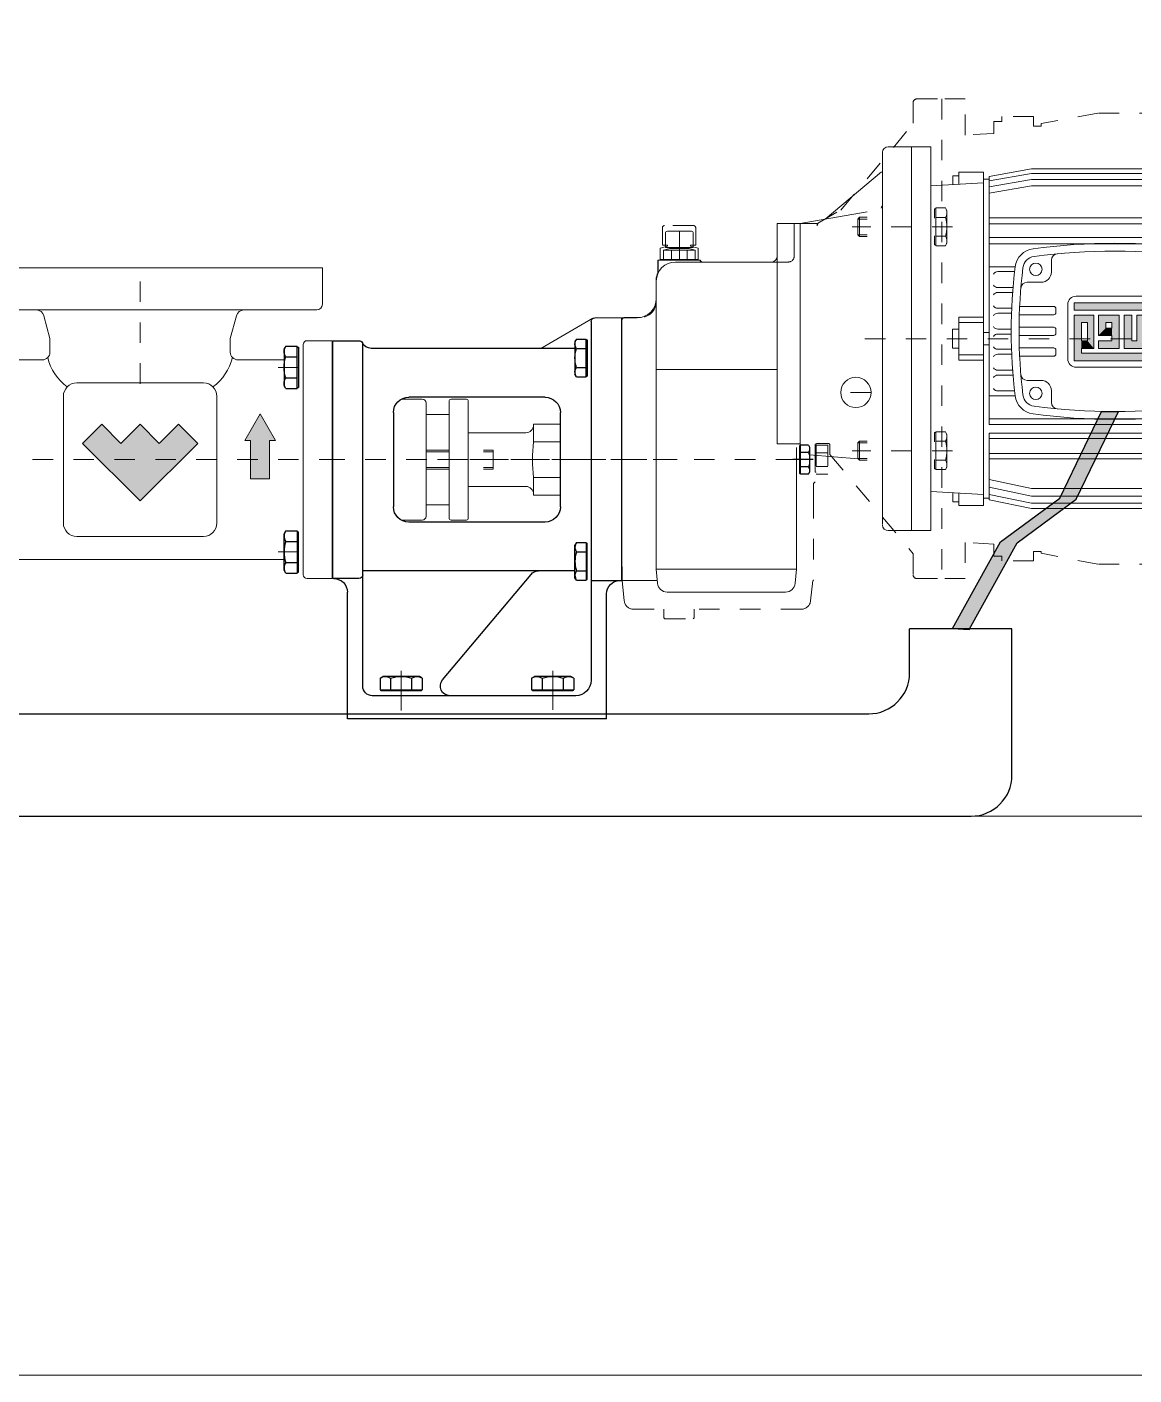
# Model space of a CAD drawing. Header units: millimetres. Extents: x 100 to 940, y 100 to 694.
# Drawn here: x 526.78 to 532.19, y 600.85 to 607.44 of the extents above; entities that cross this region are included whole.
import ezdxf

# ---------------------------------------------------------------- set-up
doc = ezdxf.new("R2010")
doc.units = ezdxf.units.MM
for name, pattern in [('AM_DIN_G_W050', [13.75, 9.75, -1.5, 1, -1.5]), ('AM_DIN_G_W050x2', [6.875, 4.75, -0.875, 0.375, -0.875]), ('CENTER', [2, 1.25, -0.25, 0.25, -0.25]), ('CENTER2', [1.125, 0.75, -0.125, 0.125, -0.125]), ('HIDDEN2', [4.7625, 3.175, -1.5875])]:
    doc.linetypes.add(name, pattern=pattern)
for name, color, linetype, lineweight in [('AM_0N', 7, 'Continuous', 30), ('AM_7N', 4, 'AM_DIN_G_W050', 25), ('AM_9', 253, 'Continuous', 13), ('Centro', 1, 'CENTER', 5), ('CONTORN 1', 7, 'Continuous', 25), ('contorno', 1, 'Continuous', 9), ('HACHURA', 1, 'Continuous', 18), ('PAREDE', 7, 'Continuous', 9)]:
    doc.layers.add(name, color=color, linetype=linetype, lineweight=lineweight)

# ---------------------------------------------------------------- blocks, each defined once
blk = doc.blocks.new('eixo motriz 01')
at = {"layer": 'Centro', "linetype": 'CENTER2', "lineweight": 20}
blk.add_line((-3342.43, 3343.85), (-3284.67, 3343.85), dxfattribs=at)
at = {"layer": 'contorno'}
for p, q in [((-3336.2, 3362.35), (-3322.2, 3362.35)), ((-3322.2, 3353.13), (-3322.2, 3362.35)), ((-3322.2, 3353.13), (-3336.2, 3353.13)), ((-3318.2, 3357.85), (-3288.2, 3357.85)), ((-3322.2, 3334.56), (-3336.2, 3334.56)), ((-3322.2, 3334.56), (-3322.2, 3325.35)), ((-3336.2, 3325.35), (-3322.2, 3325.35)), ((-3318.2, 3329.85), (-3288.2, 3329.85))]:
    blk.add_line(p, q, dxfattribs=at)
for centre, radius, start, end in [((-3318.2, 3361.85), 4, 180, 270), ((-3402.4, 3343.85), 80.74, 353.39498, 6.60502), ((-3318.2, 3325.85), 4, 90, 180)]:
    blk.add_arc(centre, radius, start, end, dxfattribs=at)
blk = doc.blocks.new('Pino roscado')
at = {"layer": 'Centro'}
blk.add_line((-3504.2, 3377.85), (-3463.58, 3377.85), dxfattribs=at)
at = {"layer": 'contorno'}
for p, q in [((-3501.2, 3382.85), (-3496.2, 3382.85)), ((-3501.2, 3382.85), (-3501.2, 3372.85)), ((-3496.2, 3381.93), (-3501.2, 3381.93)), ((-3478.2, 3382.85), (-3466.2, 3382.85)), ((-3466.2, 3381.93), (-3478.2, 3381.93)), ((-3496.2, 3373.77), (-3501.2, 3373.77)), ((-3496.2, 3372.85), (-3501.2, 3372.85)), ((-3466.2, 3373.77), (-3478.2, 3373.77)), ((-3466.2, 3372.85), (-3478.2, 3372.85))]:
    blk.add_line(p, q, dxfattribs=at)
blk = doc.blocks.new('caixa de gaxeta 01')
at = {"layer": 'contorno'}
for p, q in [((-3217.7, 3397.85), (-3217.2, 3397.85)), ((-3266.2, 3373.35), (-3266.2, 3314.35)), ((-3264.2, 3375.35), (-3253.25, 3375.35)), ((-3264.2, 3312.35), (-3253.25, 3312.35)), ((-3217.7, 3289.85), (-3217.2, 3289.85))]:
    blk.add_line(p, q, dxfattribs=at)
for centre, start, end in [((-3264.2, 3373.35), 90, 180), ((-3264.2, 3314.35), 180, 270)]:
    blk.add_arc(centre, 2, start, end, dxfattribs=at)
blk = doc.blocks.new('preme gaxeta 01')
at = {"layer": 'contorno'}
for p, q in [((-3288.2, 3313.35), (-3288.2, 3374.35)), ((-3279.2, 3375.35), (-3287.2, 3375.35)), ((-3278.2, 3374.35), (-3278.2, 3313.35)), ((-3266.2, 3367.35), (-3278.2, 3367.35)), ((-3266.2, 3320.35), (-3266.2, 3367.35)), ((-3266.2, 3320.35), (-3278.2, 3320.35)), ((-3279.2, 3312.35), (-3287.2, 3312.35))]:
    blk.add_line(p, q, dxfattribs=at)
for centre, start, end in [((-3287.2, 3374.35), 90, 180), ((-3279.2, 3374.35), 0, 90), ((-3287.2, 3313.35), 180, 270), ((-3279.2, 3313.35), 270, 0)]:
    blk.add_arc(centre, 1, start, end, dxfattribs=at)
blk = doc.blocks.new('parafuso m8')
at = {"layer": 'AM_0N'}
for p, q in [((888.14, 1079.95), (887.56, 1078.94)), ((887.56, 1078.94), (887.56, 1065.94)), ((888.14, 1079.95), (892.26, 1079.95)), ((888.14, 1076.2), (892.26, 1076.2)), ((892.26, 1079.63), (892.26, 1079.95)), ((892.26, 1065.25), (892.26, 1079.63)), ((892.26, 1079.63), (892.86, 1079.63)), ((892.86, 1079.63), (892.86, 1076.1)), ((892.86, 1076.1), (892.86, 1068.78)), ((888.14, 1068.69), (892.26, 1068.69)), ((892.86, 1068.78), (892.86, 1065.25)), ((888.14, 1064.93), (887.56, 1065.94)), ((888.14, 1064.93), (892.26, 1064.93)), ((892.26, 1064.93), (892.26, 1065.25)), ((892.26, 1065.25), (892.86, 1065.25))]:
    blk.add_line(p, q, dxfattribs=at)
for centre, radius, start, end in [((890.88, 1078.07), 3.32, 154.44687, 214.44687), ((899.97, 1072.44), 12.41, 162.38753, 197.61247), ((890.88, 1066.81), 3.32, 145.55313, 205.55313)]:
    blk.add_arc(centre, radius, start, end, dxfattribs=at)
at = {"layer": 'AM_7N', "linetype": 'AM_DIN_G_W050x2'}
blk.add_line((885.7, 1072.44), (898.68, 1072.44), dxfattribs=at)
blk = doc.blocks.new('Caixa redotora (GEREMIA)')
at = {"layer": 'Centro'}
for p, q in [((-3498.1, 3378.85), (-3482.3, 3378.85)), ((-3459.2, 3343.85), (-3366.48, 3343.85))]:
    blk.add_line(p, q, dxfattribs=at)
at = {"layer": 'contorno'}
for p, q in [((-3519.2, 3306.85), (-3519.2, 3506.85)), ((-3507.04, 3506.85), (-3519.2, 3506.85)), ((-3504.05, 3504), (-3504.05, 3504.45)), ((-3504.05, 3504), (-3504.05, 3310)), ((-3503.52, 3493.85), (-3474.2, 3469.14)), ((-3461.2, 3466.85), (-3496.05, 3472.99)), ((-3461.2, 3351.04), (-3461.2, 3466.85)), ((-3461.2, 3466.85), (-3449.2, 3466.85)), ((-3449.2, 3460.22), (-3449.2, 3466.85)), ((-3449.2, 3453.47), (-3449.2, 3460.22)), ((-3405.45, 3461.85), (-3405.45, 3454.35)), ((-3404.45, 3462.85), (-3391.95, 3462.85)), ((-3398.2, 3447.85), (-3398.2, 3462.85)), ((-3390.95, 3454.35), (-3390.95, 3461.85)), ((-3449.2, 3352.14), (-3449.2, 3453.47)), ((-3403.2, 3453.85), (-3406.45, 3452.97)), ((-3406.45, 3452.97), (-3406.45, 3448.15)), ((-3389.95, 3452.97), (-3406.45, 3452.97)), ((-3405.45, 3454.35), (-3390.95, 3454.35)), ((-3403.2, 3454.35), (-3403.2, 3453.85)), ((-3393.2, 3453.85), (-3403.2, 3453.85)), ((-3402.32, 3452.97), (-3402.32, 3448.15)), ((-3394.07, 3448.15), (-3394.07, 3452.97)), ((-3393.2, 3453.85), (-3393.2, 3454.35)), ((-3389.95, 3452.97), (-3393.2, 3453.85)), ((-3389.95, 3448.15), (-3389.95, 3452.97)), ((-3446.2, 3446.85), (-3396.2, 3446.85)), ((-3409.2, 3447.85), (-3387.2, 3447.85)), ((-3389.95, 3448.15), (-3406.45, 3448.15)), ((-3405.2, 3448.15), (-3405.2, 3447.85)), ((-3391.2, 3447.85), (-3405.2, 3447.85)), ((-3391.2, 3447.85), (-3391.2, 3448.15)), ((-3387.2, 3447.85), (-3387.2, 3441.2)), ((-3386.2, 3286.85), (-3386.2, 3436.85)), ((-3376.2, 3417.78), (-3368.2, 3417.78)), ((-3368.2, 3280.85), (-3368.2, 3417.78)), ((-3449.2, 3390.85), (-3386.2, 3390.85)), ((-3461.2, 3352.14), (-3449.2, 3352.14)), ((-3466.1, 3346.42), (-3491.43, 3344.2)), ((-3459.2, 3350.14), (-3459.2, 3286.85)), ((-3519.2, 3306.85), (-3507.04, 3306.85)), ((-3459.2, 3286.85), (-3386.2, 3286.85)), ((-3459.2, 3286.85), (-3458.55, 3279.41)), ((-3386.2, 3286.85), (-3386.85, 3279.41)), ((-3453.57, 3274.85), (-3391.83, 3274.85)), ((-3368.2, 3280.85), (-3386.72, 3280.85))]:
    blk.add_line(p, q, dxfattribs=at)
blk.add_circle((-3490.2, 3378.85), 7.9, dxfattribs=at)
for centre, radius, start, end in [((-3507.04, 3503.85), 3, 3.00001, 90), ((-3501.05, 3476.92), 3, 180, 220.93977), ((-3404.45, 3461.85), 1, 90, 180), ((-3391.95, 3461.85), 1, 0, 90), ((-3446.2, 3449.85), 3, 180, 270), ((-3410.2, 3447.85), 1, 270, 0), ((-3396.2, 3436.85), 10, 0, 90), ((-3376.2, 3427.78), 10, 180, 270), ((-3461.2, 3350.14), 2, 58.5587, 90), ((-3507.04, 3309.85), 3, 270, 357.00003), ((-3453.57, 3279.85), 5, 185, 270), ((-3391.83, 3279.85), 5, 270, 355)]:
    blk.add_arc(centre, radius, start, end, dxfattribs=at)
blk = doc.blocks.new('Parafuso de cabeça sextavada M10 x 30')
at = {"layer": 'AM_0N'}
for p, q in [((-3350.2, 3056.3), (-3350.2, 3051.44)), ((-3349.6, 3056.3), (-3350.2, 3056.3)), ((-3349.6, 3056.3), (-3349.6, 3056.66)), ((-3344.56, 3056.66), (-3349.6, 3056.66)), ((-3349.6, 3037.4), (-3349.6, 3056.3)), ((-3344.56, 3056.66), (-3343.8, 3055.35)), ((-3350.2, 3051.44), (-3350.2, 3042.25)), ((-3344.56, 3051.76), (-3349.6, 3051.76)), ((-3343.8, 3055.35), (-3343.8, 3038.35)), ((-3350.2, 3042.25), (-3350.2, 3037.4)), ((-3349.6, 3037.4), (-3350.2, 3037.4)), ((-3344.56, 3041.94), (-3349.6, 3041.94)), ((-3349.6, 3037.03), (-3349.6, 3037.4)), ((-3344.56, 3037.03), (-3349.6, 3037.03)), ((-3344.56, 3037.03), (-3343.8, 3038.35))]:
    blk.add_line(p, q, dxfattribs=at)
for centre, radius, start, end in [((-3348.14, 3054.21), 4.34, 325.55313, 25.55313), ((-3360.02, 3046.85), 16.23, 342.38753, 17.61247), ((-3348.14, 3039.48), 4.34, 334.44687, 34.44687)]:
    blk.add_arc(centre, radius, start, end, dxfattribs=at)
blk = doc.blocks.new('CARCAÇA DO MANCAL REDUTOR')
at = {"layer": 'Centro', "lineweight": 20}
blk.add_line((-1097.11, 8565.11), (-936.61, 8565.11), dxfattribs=at)
at = {"layer": 'Centro', "linetype": 'AM_DIN_G_W050x2'}
for p, q in [((-1056.11, 8445.34), (-1056.11, 8427.34)), ((-977.11, 8445.11), (-977.11, 8427.11))]:
    blk.add_line(p, q, dxfattribs=at)
at = {"layer": 'CONTORN 1'}
for p, q in [((-1092.11, 8502.11), (-1092.11, 8639.05)), ((-1076.11, 8637.05), (-1076.11, 8450.11)), ((-1067.71, 8623.11), (-961.44, 8623.11)), ((-957.11, 8447.11), (-957.11, 8625.6)), ((-941.61, 8627.11), (-955.11, 8627.11)), ((-941.61, 8503.11), (-941.61, 8627.11)), ((-1052.11, 8597.65), (-981.11, 8597.65)), ((-1060.11, 8540.57), (-1060.11, 8589.65)), ((-973.11, 8589.65), (-973.11, 8540.57)), ((-957.11, 8540.57), (-957.11, 8589.65)), ((-1052.11, 8532.57), (-981.11, 8532.57)), ((-1076.11, 8502.11), (-1092.11, 8502.11)), ((-1092.11, 8502.11), (-1092.11, 8502.11)), ((-1067.71, 8507.11), (-957.11, 8507.11)), ((-998.68, 8450.33), (-1044.84, 8505.33)), ((-955.11, 8503.11), (-941.61, 8503.11)), ((-941.61, 8503.11), (-941.61, 8503.11)), ((-1084.11, 8430.11), (-1084.11, 8495.11)), ((-949.11, 8430.11), (-949.11, 8496.11)), ((-1068.11, 8442.11), (-962.11, 8442.11)), ((-1084.11, 8430.11), (-949.11, 8430.11))]:
    blk.add_line(p, q, dxfattribs=at)
for centre, radius, start, end in [((-1078.11, 8637.05), 2, 0, 90), ((-961.44, 8628.11), 5, 270, 334.62307), ((-955.11, 8625.11), 2, 90, 154.62307), ((-1052.11, 8589.65), 8, 90, 180), ((-981.11, 8589.65), 8, 0, 90), ((-1052.11, 8540.57), 8, 180, 270), ((-981.11, 8540.57), 8, 270, 0), ((-1091.11, 8495.11), 7, 0, 90), ((-1048.67, 8502.11), 5, 40, 90), ((-955.11, 8505.11), 2, 180, 270), ((-942.11, 8496.11), 7, 90, 180), ((-1068.11, 8450.11), 8, 180, 270), ((-1002.52, 8447.11), 5, 270, 40), ((-962.11, 8447.11), 5, 270, 0)]:
    blk.add_arc(centre, radius, start, end, dxfattribs=at)
at = {"layer": 'contorno'}
for p, q in [((-1078.11, 8639.05), (-1092.11, 8639.05)), ((-1077.11, 8638.78), (-1049.98, 8623.11))]:
    blk.add_line(p, q, dxfattribs=at)
blk = doc.blocks.new('M12X35')
at = {"layer": 'AM_0N'}
for p, q in [((-1143.02, 7614.86), (-1143.87, 7613.39)), ((-1143.87, 7594.39), (-1143.87, 7613.39)), ((-1143.02, 7614.86), (-1136.97, 7614.86)), ((-1143.02, 7609.38), (-1136.97, 7609.38)), ((-1136.97, 7614.86), (-1136.97, 7614.44)), ((-1136.97, 7614.44), (-1136.37, 7614.44)), ((-1136.97, 7614.44), (-1136.97, 7593.34)), ((-1136.37, 7609.42), (-1136.37, 7614.44)), ((-1136.37, 7598.36), (-1136.37, 7609.42)), ((-1143.02, 7598.4), (-1136.97, 7598.4)), ((-1136.37, 7593.34), (-1136.37, 7598.36)), ((-1143.02, 7592.92), (-1143.87, 7594.39)), ((-1143.02, 7592.92), (-1136.97, 7592.92)), ((-1136.97, 7593.34), (-1136.37, 7593.34)), ((-1136.97, 7593.34), (-1136.97, 7592.92))]:
    blk.add_line(p, q, dxfattribs=at)
for centre, radius, start, end in [((-1139.02, 7612.12), 4.85, 154.44687, 214.44687), ((-1125.74, 7603.89), 18.14, 162.38753, 197.61247), ((-1139.02, 7595.66), 4.85, 145.55313, 205.55313)]:
    blk.add_arc(centre, radius, start, end, dxfattribs=at)
at = {"layer": 'Centro'}
blk.add_line((-1146.87, 7603.89), (-1133.33, 7603.89), dxfattribs=at)
blk = doc.blocks.new('FlgFFW21')
for p, q in [((4, 93), (4, -93)), ((4, 93), (20.7, 93)), ((20.7, 86.2), (20.7, 93)), ((20.7, 91), (25, 91)), ((25, 91), (25, 86)), ((0, 89), (4, 89)), ((4, 87), (40, 85.29)), ((25, 89), (25, 86)), ((20.7, 12), (4, 12)), ((20.7, 9), (4, 9)), ((20.7, -12), (20.7, 12)), ((0, 3.43), (0, -3.43)), ((0, 3.43), (4, 3.43)), ((20.7, 5.28), (25.2, 5.28)), ((25.2, 5.28), (25.2, -5.28)), ((0, -3.43), (4, -3.43)), ((20.7, -5.28), (25.2, -5.28)), ((20.7, -9), (4, -9)), ((20.7, -12), (4, -12)), ((0, -89), (4, -89)), ((4, -87), (40, -85.29)), ((20.7, -86.2), (20.7, -93)), ((25, -91), (25, -86)), ((25, -89), (25, -86)), ((4, -93), (20.7, -93)), ((20.7, -91), (25, -91))]:
    blk.add_line(p, q)
blk = doc.blocks.new('100Lsp')
at = {"linetype": 'ByBlock'}
for p, q in [((-173, 43.64), (0, 43.64)), ((-173, 43.64), (-173, 5.11)), ((-173, 40.64), (0, 40.64)), ((0, 43.64), (0, 5.11)), ((-173, 31.91), (0, 31.91)), ((-173, 28.91), (0, 28.91)), ((-144, 11.66), (-173, 16.77)), ((-29, 11.66), (0, 16.77)), ((-144, 7.26), (-173, 12.37)), ((-144, 3.05), (-173, 8.16)), ((-144, 11.66), (-29, 11.66)), ((-29, 7.26), (0, 12.37)), ((-29, 3.05), (0, 8.16)), ((-144, 0), (-173, 5.11)), ((-144, 7.26), (-29, 7.26)), ((-144, 3.05), (-29, 3.05)), ((-144, 0), (-29, 0)), ((-29, 0), (0, 5.11))]:
    blk.add_line(p, q, dxfattribs=at)
blk = doc.blocks.new('90Scx')
at = {"linetype": 'ByBlock'}
for p, q in [((-109.04, 0), (-131, -3.87)), ((-109.04, 0), (-21.96, 0)), ((-21.96, 0), (0, -3.87)), ((-109.04, -2.31), (-131, -6.18)), ((-131, -133.26), (-131, -3.87)), ((-109.04, -5.49), (-131, -9.37)), ((-109.04, -2.31), (-21.96, -2.31)), ((-109.04, -5.49), (-21.96, -5.49)), ((-21.96, -2.31), (0, -6.18)), ((-21.96, -5.49), (0, -9.37)), ((0, -133.26), (0, -3.87)), ((-109.04, -8.83), (-131, -12.7)), ((-109.04, -8.83), (-21.96, -8.83)), ((-21.96, -8.83), (0, -12.7)), ((-131, -25.55), (0, -25.55)), ((-131, -28.57), (0, -28.57)), ((-131, -35.73), (0, -35.73)), ((-131, -39), (0, -39)), ((-131, -50.93), (-117.48, -50.93)), ((-126.72, -53.5), (-117.79, -53.5)), ((0, -50.93), (-13.55, -50.93)), ((-4.54, -53.5), (-13.25, -53.5)), ((-126.72, -61.77), (-118.61, -61.77)), ((-4.54, -61.77), (-12.43, -61.77)), ((-126.72, -64.35), (-118.81, -64.35)), ((-4.54, -64.35), (-12.22, -64.35)), ((-126.72, -72.62), (-119.3, -72.62)), ((-126.72, -75.19), (-119.4, -75.19)), ((-4.54, -72.62), (-11.73, -72.62)), ((-4.54, -75.19), (-11.63, -75.19)), ((-126.72, -83.46), (-119.56, -83.46)), ((-4.54, -83.46), (-11.47, -83.46)), ((-126.72, -86.04), (-119.56, -86.04)), ((-4.54, -86.04), (-11.47, -86.04)), ((-126.72, -94), (-119.4, -94)), ((-126.72, -96.58), (-119.3, -96.58)), ((-4.54, -96.58), (-11.73, -96.58)), ((-4.54, -94), (-11.63, -94)), ((-126.72, -104.85), (-118.81, -104.85)), ((-4.54, -104.85), (-12.22, -104.85)), ((-126.72, -107.42), (-118.61, -107.42)), ((-4.54, -107.42), (-12.42, -107.42)), ((-131, -118.26), (-117.49, -118.26)), ((-126.72, -115.69), (-117.79, -115.69)), ((0, -118.26), (-13.55, -118.26)), ((-4.54, -115.69), (-13.24, -115.69)), ((-131, -130.23), (0, -130.23)), ((-131, -133.26), (0, -133.26))]:
    blk.add_line(p, q, dxfattribs=at)
for p, q in [((-98.64, -47.45), (-98.64, -53.67)), ((-32.39, -47.45), (-32.39, -53.67)), ((-104.04, -59.07), (-111.34, -59.07)), ((-26.99, -59.07), (-19.69, -59.07)), ((-87.29, -66.31), (-45.23, -66.31)), ((-87.14, -69.71), (-87.14, -93.5)), ((-44.2, -69.71), (-87.14, -69.71)), ((-44.2, -73.58), (-44.2, -69.71)), ((-115.38, -75.98), (-97.38, -75.98)), ((-115.21, -71.66), (-97.38, -71.66)), ((-96.3, -72.74), (-96.3, -74.9)), ((-91.61, -99.03), (-91.61, -70.63)), ((-83.27, -89.63), (-83.27, -73.58)), ((-83.27, -73.58), (-44.2, -73.58)), ((-80.7, -76.15), (-80.7, -89.63)), ((-76.83, -76.15), (-80.7, -76.15)), ((-76.83, -89.63), (-76.83, -76.15)), ((-74.26, -76.15), (-74.26, -89.63)), ((-70.39, -76.15), (-74.26, -76.15)), ((-70.39, -93.5), (-70.39, -76.15)), ((-67.76, -76.15), (-67.76, -93.5)), ((-56.9, -76.15), (-67.76, -76.15)), ((-56.9, -86.76), (-56.9, -76.15)), ((-54.51, -76.15), (-54.51, -93.5)), ((-44.2, -76.15), (-54.51, -76.15)), ((-44.2, -99.95), (-44.2, -76.15)), ((-40.91, -70.63), (-40.91, -99.03)), ((-34.73, -72.74), (-34.73, -74.9)), ((-15.83, -71.66), (-33.65, -71.66)), ((-15.65, -75.98), (-33.65, -75.98)), ((-115.51, -82.46), (-97.38, -82.46)), ((-96.3, -83.54), (-96.3, -85.7)), ((-63.95, -80.02), (-63.95, -82.89)), ((-60.77, -80.02), (-63.95, -80.02)), ((-63.95, -82.89), (-60.77, -82.89)), ((-60.77, -82.89), (-60.77, -80.02)), ((-51.24, -80.02), (-51.24, -89.63)), ((-48.07, -80.02), (-51.24, -80.02)), ((-48.07, -89.63), (-48.07, -80.02)), ((-34.73, -83.54), (-34.73, -85.7)), ((-15.52, -82.46), (-33.65, -82.46)), ((-115.51, -86.78), (-97.38, -86.78)), ((-80.7, -89.63), (-83.27, -89.63)), ((-74.26, -89.63), (-76.83, -89.63)), ((-63.88, -89.63), (-63.88, -86.76)), ((-63.88, -86.76), (-56.9, -86.76)), ((-56.9, -89.63), (-63.88, -89.63)), ((-56.9, -93.5), (-56.9, -89.63)), ((-51.24, -89.63), (-48.07, -89.63)), ((-15.52, -86.78), (-33.65, -86.78)), ((-115.38, -93.26), (-97.38, -93.26)), ((-115.21, -97.58), (-97.38, -97.58)), ((-96.3, -94.34), (-96.3, -96.5)), ((-87.14, -93.5), (-70.39, -93.5)), ((-48.07, -96.07), (-87.14, -96.07)), ((-87.14, -96.07), (-87.14, -99.95)), ((-67.76, -93.5), (-56.9, -93.5)), ((-54.51, -93.5), (-48.07, -93.5)), ((-48.07, -93.5), (-48.07, -96.07)), ((-34.73, -94.34), (-34.73, -96.5)), ((-15.65, -93.26), (-33.65, -93.26)), ((-15.83, -97.58), (-33.65, -97.58)), ((-45.23, -103.35), (-87.29, -103.35)), ((-87.14, -99.95), (-44.2, -99.95)), ((-104.04, -110.16), (-111.34, -110.16)), ((-26.99, -110.16), (-19.69, -110.16)), ((-98.64, -121.79), (-98.64, -115.56)), ((-32.39, -121.79), (-32.39, -115.56))]:
    blk.add_line(p, q)
for centre in [(-106.77, -52.3), (-24.27, -52.3), (-106.77, -116.94), (-24.27, -116.94)]:
    blk.add_circle(centre, 3.23)
for centre, radius, start, end in [((-106.77, -52.3), 10.8, 97.66838, 172.93438), ((-65.52, -358.67), 319.94, 82.33162, 97.66838), ((-24.27, -52.3), 10.8, 7.06562, 82.33162), ((-106.77, -52.3), 6.76, 97.66838, 172.93438), ((-65.52, -358.67), 315.89, 82.33162, 97.66838), ((-95.4, -47.45), 3.24, 95.4852, 180), ((-35.63, -47.45), 3.24, 0, 84.5148), ((-24.27, -52.3), 6.76, 7.06562, 82.33162), ((154, -84.62), 273.57, 172.93438, 187.06562), ((154, -84.62), 269.52, 172.93438, 187.06562), ((-104.04, -53.67), 5.4, 270, 0), ((-26.99, -53.67), 5.4, 180, 270), ((-285.04, -84.62), 269.52, 352.93438, 7.06562), ((-285.04, -84.62), 273.57, 352.93438, 7.06562), ((-111.34, -62.31), 3.24, 90, 175.1952), ((-19.69, -62.31), 3.24, 4.8048, 90), ((-87.29, -70.63), 4.32, 90, 180), ((-45.23, -70.63), 4.32, 0, 90), ((-97.38, -72.74), 1.08, 0, 90), ((-97.38, -74.9), 1.08, 270, 0), ((-33.65, -72.74), 1.08, 90, 180), ((-33.65, -74.9), 1.08, 180, 270), ((-97.38, -83.54), 1.08, 0, 90), ((-33.65, -83.54), 1.08, 90, 180), ((-97.38, -85.7), 1.08, 270, 0), ((-33.65, -85.7), 1.08, 180, 270), ((-97.38, -94.34), 1.08, 0, 90), ((-97.38, -96.5), 1.08, 270, 0), ((-33.65, -94.34), 1.08, 90, 180), ((-33.65, -96.5), 1.08, 180, 270), ((-87.29, -99.03), 4.32, 180, 270), ((-45.23, -99.03), 4.32, 270, 0), ((-111.34, -106.92), 3.24, 184.8048, 270), ((-104.04, -115.56), 5.4, 0, 90), ((-26.99, -115.56), 5.4, 90, 180), ((-19.69, -106.92), 3.24, 270, 355.1952), ((-106.77, -116.94), 10.8, 187.06562, 262.33162), ((-106.77, -116.94), 6.76, 187.06562, 262.33162), ((-24.27, -116.94), 6.76, 277.66838, 352.93438), ((-24.27, -116.94), 10.8, 277.66838, 352.93438), ((-65.52, 189.43), 315.89, 262.33162, 277.66838), ((-95.4, -121.79), 3.24, 180, 264.5148), ((-35.63, -121.79), 3.24, 275.4852, 0), ((-65.52, 189.43), 319.94, 262.33162, 277.66838)]:
    blk.add_arc(centre, radius, start, end)
for centre, start, end in [((-126.84, -56.03), 87.28971, 150.64306), ((-4.42, -56.03), 29.35694, 92.71029), ((-126.84, -59.24), 209.35694, 272.71029), ((-4.42, -59.24), 267.28971, 330.64306), ((-126.84, -66.88), 87.28971, 150.64306), ((-4.42, -66.88), 29.35694, 92.71029), ((-126.84, -70.09), 209.35694, 272.71029), ((-126.84, -77.72), 87.28971, 150.64306), ((-4.42, -70.09), 267.28971, 330.64306), ((-4.42, -77.72), 29.35694, 92.71029), ((-126.84, -80.93), 209.35694, 272.71029), ((-4.42, -80.93), 267.28971, 330.64306), ((-126.84, -88.56), 87.28971, 150.64306), ((-4.42, -88.56), 29.35694, 92.71029), ((-126.84, -91.47), 209.35694, 272.71029), ((-126.84, -99.1), 87.28971, 150.64306), ((-4.42, -91.47), 267.28971, 330.64306), ((-4.42, -99.1), 29.35694, 92.71029), ((-126.84, -102.32), 209.35694, 272.71029), ((-4.42, -102.32), 267.28971, 330.64306), ((-126.84, -109.95), 87.28971, 150.64306), ((-4.42, -109.95), 29.35694, 92.71029), ((-126.84, -113.16), 209.35694, 272.71029), ((-4.42, -113.16), 267.28971, 330.64306)]:
    blk.add_arc(centre, 2.53, start, end, dxfattribs=at)
for points in [[(-83.27, -89.63), (-87.14, -93.5), (-83.27, -73.58), (-87.14, -69.71)], [(-83.27, -73.58), (-87.14, -69.71), (-44.2, -73.58), (-44.2, -69.71)], [(-76.83, -76.15), (-80.7, -76.15), (-76.83, -89.63), (-80.7, -89.63)], [(-74.26, -76.15), (-70.39, -76.15), (-74.26, -89.63), (-70.39, -93.5)], [(-63.88, -89.63), (-67.76, -93.5), (-63.95, -80.02), (-67.76, -76.15)], [(-63.95, -80.02), (-67.76, -76.15), (-60.77, -80.02), (-56.9, -76.15)], [(-60.77, -80.02), (-56.9, -76.15), (-60.77, -82.89), (-56.9, -86.76)], [(-54.51, -76.15), (-51.24, -80.02), (-54.51, -93.5), (-51.24, -89.63)], [(-44.2, -76.15), (-48.07, -80.02), (-54.51, -76.15), (-51.24, -80.02)], [(-44.2, -99.95), (-48.07, -96.07), (-44.2, -76.15), (-48.07, -80.02)], [(-56.9, -86.76), (-60.77, -82.89), (-63.88, -86.76), (-63.95, -82.89)], [(-74.26, -89.63), (-70.39, -93.5), (-83.27, -89.63), (-87.14, -93.5)], [(-56.9, -89.63), (-56.9, -93.5), (-63.88, -89.63), (-67.76, -93.5)], [(-54.51, -93.5), (-51.24, -89.63), (-48.07, -93.5), (-48.07, -89.63)], [(-87.14, -99.95), (-87.14, -96.07), (-44.2, -99.95), (-48.07, -96.07)]]:
    blk.add_solid(points)
blk = doc.blocks.new('90SFFSEM-PEE2-1')
at = {"layer": 'Centro'}
blk.add_line((24.29, 0), (-254, 0), dxfattribs=at)
at = {"layer": 'contorno'}
for p, q in [((-10, 0), (-10, 100)), ((-10, 100), (0, 100)), ((0, 100), (0, 0)), ((-175, 88.5), (-206.6, 88.5)), ((-206.6, 88.5), (-206.6, -88.5)), ((-175, -88.5), (-175, 88.5)), ((-175, 79.5), (-171.5, 79.5)), ((-254, 66.38), (-254, -66.38)), ((-10, 0), (-10, -100)), ((0, -100), (0, 0)), ((-175, -79.5), (-171.5, -79.5)), ((-206.6, -88.5), (-175, -88.5)), ((-10, -100), (0, -100))]:
    blk.add_line(p, q, dxfattribs=at)
for centre, start, end in [((-194.54, 0.83), 97.83233, 132.21138), ((-194.54, -0.83), 227.78862, 262.16767)]:
    blk.add_arc(centre, 88.5, start, end, dxfattribs=at)
blk.add_blockref('90Scx', (-40.5, 88.5), dxfattribs=at)
for name, p, xscale, yscale, zscale in [('FlgFFW21', (-40.5, 0), 0.7625, 0.9337078651685391, 0.7625), ('100Lsp', (-40.5, -88.5), 0.7572254335260121, 0.9, 0.7572254335260121)]:
    blk.add_blockref(name, p, dxfattribs=dict(at, xscale=xscale, yscale=yscale, zscale=zscale))
blk = doc.blocks.new('M10X40')
at = {"layer": 'Centro'}
blk.add_line((-1642.27, 7902.22), (-1589.87, 7902.22), dxfattribs=at)
at = {"layer": 'contorno'}
for p, q in [((-1638.51, 7912.04), (-1639.27, 7910.72)), ((-1638.51, 7912.04), (-1633.47, 7912.04)), ((-1633.47, 7912.04), (-1633.47, 7911.67)), ((-1633.47, 7911.67), (-1632.87, 7911.67)), ((-1633.47, 7911.67), (-1633.47, 7892.77)), ((-1632.87, 7906.81), (-1632.87, 7911.67)), ((-1639.27, 7893.72), (-1639.27, 7910.72)), ((-1638.51, 7907.13), (-1633.47, 7907.13)), ((-1597.72, 7907.22), (-1593.79, 7907.22)), ((-1597.72, 7906.3), (-1592.87, 7906.3)), ((-1592.87, 7906.3), (-1593.79, 7907.22)), ((-1593.79, 7907.22), (-1593.79, 7897.22)), ((-1592.87, 7906.3), (-1592.87, 7898.14)), ((-1638.51, 7897.31), (-1633.47, 7897.31)), ((-1632.87, 7892.77), (-1632.87, 7897.62)), ((-1597.72, 7898.14), (-1592.87, 7898.14)), ((-1597.72, 7897.22), (-1593.79, 7897.22)), ((-1593.79, 7897.22), (-1592.87, 7898.14)), ((-1638.51, 7892.4), (-1639.27, 7893.72)), ((-1638.51, 7892.4), (-1633.47, 7892.4)), ((-1633.47, 7892.77), (-1632.87, 7892.77)), ((-1633.47, 7892.77), (-1633.47, 7892.4))]:
    blk.add_line(p, q, dxfattribs=at)
for centre, radius, start, end in [((-1634.94, 7909.58), 4.34, 154.44687, 214.44687), ((-1623.05, 7902.22), 16.23, 162.38753, 197.61247), ((-1634.94, 7894.86), 4.34, 145.55313, 205.55313)]:
    blk.add_arc(centre, radius, start, end, dxfattribs=at)
blk = doc.blocks.new('redutor')
at = {"layer": 'AM_9', "linetype": 'HIDDEN2', "ltscale": 3}
for p, q in [((-1082.5, 9298.51), (-1082.5, 9048.51)), ((-1069.5, 9298.51), (-1082.5, 9298.51)), ((-1067.5, 9296.51), (-1067.5, 9285.57)), ((-1029.76, 9240.59), (-1067.5, 9285.57)), ((-1018.5, 9234.09), (-1029.76, 9240.59)), ((-1017.5, 9233.51), (-1005.5, 9233.51)), ((-1017.5, 9232.36), (-1017.5, 9233.51)), ((-1005.5, 9226.89), (-1005.5, 9233.51)), ((-953, 9232.51), (-938, 9232.51)), ((-1005.5, 9220.14), (-1005.5, 9226.89)), ((-954.2, 9231.31), (-954.2, 9222.31)), ((-936.8, 9222.31), (-936.8, 9231.31)), ((-1005.5, 9216.51), (-1005.5, 9220.14)), ((-951.5, 9221.71), (-955.4, 9220.67)), ((-955.4, 9220.67), (-955.4, 9214.87)), ((-954.2, 9222.31), (-951.5, 9222.31)), ((-951.5, 9222.31), (-951.5, 9221.71)), ((-939.5, 9221.71), (-939.5, 9222.31)), ((-936.8, 9222.31), (-939.5, 9222.31)), ((-935.6, 9220.67), (-939.5, 9221.71)), ((-935.6, 9214.87), (-935.6, 9220.67)), ((-1002.5, 9213.51), (-957.5, 9213.51)), ((-956.5, 9214.51), (-953.9, 9214.51)), ((-953.9, 9214.87), (-955.4, 9214.87)), ((-953.9, 9214.87), (-953.9, 9214.51)), ((-937.1, 9214.51), (-937.1, 9214.87)), ((-935.6, 9214.87), (-937.1, 9214.87)), ((-937.1, 9214.51), (-934.5, 9214.51)), ((-934.5, 9214.51), (-934.5, 9207.87)), ((-933.5, 9192.64), (-933.5, 9203.51)), ((-925.5, 9184.64), (-917.5, 9184.64)), ((-915.5, 9182.64), (-915.82, 9047.51)), ((-1024.13, 9113.15), (-1067.5, 9061.46)), ((-1024.13, 9118.01), (-1024.13, 9113.15)), ((-1018.5, 9119.01), (-1023.13, 9119.01)), ((-1017, 9118.01), (-1023, 9118.01)), ((-1023, 9118.01), (-1023, 9103.01)), ((-1017, 9114.01), (-1023, 9114.01)), ((-1017, 9118.01), (-1017, 9103.01)), ((-1016.5, 9117.01), (-1017, 9117.01)), ((-1016.5, 9118.54), (-1016.5, 9099.01)), ((-1016.5, 9104.01), (-1016.5, 9117.01)), ((-1023, 9107.01), (-1017, 9107.01)), ((-1023, 9103.01), (-1017, 9103.01)), ((-1017, 9104.01), (-1016.5, 9104.01)), ((-1016.5, 9099.01), (-1015.5, 9098.01)), ((-1015.5, 9098.01), (-1015.5, 9090.51)), ((-1015.5, 9090.51), (-1015.5, 9047.51)), ((-1067.5, 9061.46), (-1067.5, 9050.51)), ((-1069.5, 9048.51), (-1082.5, 9048.51)), ((-1015.19, 9047.51), (-1014.08, 9036.99)), ((-915.82, 9047.51), (-916.92, 9036.99)), ((-1009.25, 9032.52), (-1009.25, 9032.51)), ((-1009.25, 9032.51), (-953.44, 9032.51)), ((-1009.11, 9032.51), (-1009.25, 9032.51)), ((-953.44, 9028.11), (-953.44, 9032.51)), ((-953.44, 9028.11), (-952.84, 9027.51)), ((-938.17, 9027.51), (-937.57, 9028.11)), ((-921.9, 9032.51), (-937.57, 9032.51)), ((-937.57, 9028.11), (-937.57, 9032.51)), ((-921.75, 9032.51), (-921.9, 9032.51)), ((-921.75, 9032.52), (-921.75, 9032.51)), ((-938.17, 9027.51), (-952.84, 9027.51))]:
    blk.add_line(p, q, dxfattribs=at)
for centre, radius, start, end in [((-1069.5, 9296.51), 2, 0, 90), ((-1019.5, 9232.36), 2, 0, 60), ((-953, 9231.31), 1.2, 90, 180), ((-938, 9231.31), 1.2, 0, 90), ((-1002.5, 9216.51), 3, 180, 270), ((-957.5, 9214.51), 1, 270, 0), ((-943.5, 9203.51), 10, 0, 25.84196), ((-925.5, 9192.64), 8, 180, 270), ((-917.5, 9182.64), 2, 0, 90), ((-1023.13, 9118.01), 1, 90, 180), ((-1018.69, 9113.76), 5.26, 65.39505, 87.92253), ((-1069.5, 9050.51), 2, 270, 0), ((-1009.11, 9037.51), 5, 186, 268.35084), ((-921.9, 9037.51), 5, 271.64916, 354), ((-1009.11, 9037.51), 5, 268.35084, 270), ((-921.9, 9037.51), 5, 270, 271.64916)]:
    blk.add_arc(centre, radius, start, end, dxfattribs=at)
at = {"layer": 'Centro', "ltscale": 3}
blk.add_line((-896.77, 9110.51), (-944.48, 9110.51), dxfattribs=at)
blk = doc.blocks.new('112MFFSEM-PEE2-1')
at = {"layer": 'AM_9', "linetype": 'HIDDEN2', "ltscale": 3}
for p, q in [((-152.5, 117.5), (-152.5, 121.29)), ((-127.5, 117.5), (-127.5, 121.29)), ((-12, 106.16), (-12, 125)), ((-12, 125), (0, 125)), ((-232.5, 117.5), (-272.7, 117.5)), ((-232.5, 106.3), (-232.5, 117.5)), ((-198.83, 117.5), (-228.5, 112.27)), ((-198.83, 117.5), (-81.17, 117.5)), ((-81.17, 117.5), (-51.5, 112.27)), ((-47.55, 115.76), (-47.55, 110.78)), ((-47.55, 115.76), (-31.06, 115.76)), ((-31.06, 113.27), (-31.06, 115.76)), ((-31.06, 113.27), (-26.81, 113.27)), ((-26.81, 113.27), (-26.81, 107.05)), ((-232.5, 106.3), (-228.5, 106.3)), ((-228.5, 106.3), (-228.5, 112.27)), ((-51.5, 110.78), (-51.5, 112.27)), ((-51.5, 110.78), (-47.55, 110.78)), ((-26.81, 110.78), (-26.81, 107.05)), ((-26.81, 107.05), (-12, 106.16)), ((-333, 88.12), (-333, -88.12)), ((-232.5, -106.3), (-228.5, -106.3)), ((-232.5, -117.5), (-232.5, -106.3)), ((-228.5, -106.3), (-228.5, -111.77)), ((-198.83, -117.5), (-228.5, -111.77)), ((-81.17, -117.5), (-51.5, -111.77)), ((-51.5, -110.78), (-51.5, -111.77)), ((-51.5, -110.78), (-47.55, -110.78)), ((-47.55, -115.76), (-47.55, -110.78)), ((-26.81, -107.05), (-12, -106.16)), ((-26.81, -113.27), (-26.81, -107.05)), ((-26.81, -110.78), (-26.81, -107.05)), ((-12, -106.16), (-12, -125)), ((-272.7, -117.5), (-232.5, -117.5)), ((-198.83, -117.5), (-81.17, -117.5)), ((-152.5, -117.5), (-152.5, -121.29)), ((-127.5, -117.5), (-127.5, -121.29)), ((-47.55, -115.76), (-31.06, -115.76)), ((-31.06, -113.27), (-26.81, -113.27)), ((-31.06, -113.27), (-31.06, -115.76)), ((-12, -125), (0, -125))]:
    blk.add_line(p, q, dxfattribs=at)
for centre in [(-140, 140), (-140, -140)]:
    blk.add_circle(centre, 12.5, dxfattribs=at)
for centre, radius, start, end in [((-140, 140), 22.5, 303.74899, 236.25101), ((-253.53, 1.57), 117.5, 99.38877, 132.55706), ((-253.53, -1.57), 117.5, 227.44294, 260.61123), ((-140, -140), 22.5, 123.74899, 56.25101)]:
    blk.add_arc(centre, radius, start, end, dxfattribs=at)
blk = doc.blocks.new('CARCAÇA DE ENTRADA WHT 40')
at = {"layer": 'HACHURA'}
for points in [[(-1127.97, 9663.16), (-1127.97, 9643.16), (-1117.97, 9643.16), (-1117.97, 9663.16), (-1114.97, 9663.16), (-1122.97, 9677.02), (-1130.97, 9663.16)], [(-1080.47, 9671.67), (-1090.47, 9661.67), (-1060.47, 9631.67), (-1030.47, 9661.67), (-1040.47, 9671.67), (-1050.47, 9661.67), (-1060.47, 9671.67), (-1070.47, 9661.67)]]:
    blk.add_hatch(color=256, dxfattribs=at).paths.add_polyline_path(points)
at = {"layer": 'Centro'}
for p, q in [((-1060.47, 9692.7), (-1060.47, 9756.16)), ((-1164.4, 9653.16), (-952.47, 9653.16))]:
    blk.add_line(p, q, dxfattribs=at)
at = {"layer": 'contorno'}
for p, q in [((-1155.47, 9734.16), (-1155.47, 9753.16)), ((-1155.47, 9753.16), (-965.47, 9753.16)), ((-965.47, 9753.16), (-965.47, 9734.16)), ((-968.47, 9731.16), (-1152.47, 9731.16)), ((-1107.47, 9716.23), (-1110.68, 9728.2)), ((-1013.47, 9716.23), (-1010.27, 9728.2)), ((-1160.47, 9715.16), (-1160.47, 9591.16)), ((-1147.47, 9715.16), (-1160.47, 9715.16)), ((-1145.47, 9713.16), (-1145.47, 9593.16)), ((-1107.47, 9716.23), (-1107.47, 9709.16)), ((-1013.47, 9716.23), (-1013.47, 9709.16)), ((-975.47, 9709.16), (-975.47, 9713.16)), ((-973.47, 9715.16), (-960.47, 9715.16)), ((-960.47, 9715.16), (-960.47, 9591.16)), ((-1111.47, 9705.16), (-1135.47, 9705.16)), ((-985.47, 9705.16), (-1009.47, 9705.16)), ((-975.47, 9709.16), (-975.47, 9593.16)), ((-1093.47, 9693.16), (-1027.47, 9693.16)), ((-1100.47, 9620.16), (-1100.47, 9686.16)), ((-1020.47, 9686.16), (-1020.47, 9620.16)), ((-1130.97, 9663.16), (-1122.97, 9677.02)), ((-1114.97, 9663.16), (-1122.97, 9677.02)), ((-1130.97, 9663.16), (-1127.97, 9663.16)), ((-1127.97, 9663.16), (-1127.97, 9643.16)), ((-1117.97, 9663.16), (-1114.97, 9663.16)), ((-1117.97, 9663.16), (-1117.97, 9643.16)), ((-1127.97, 9643.16), (-1117.97, 9643.16)), ((-1027.47, 9613.16), (-1093.47, 9613.16)), ((-985.47, 9601.16), (-1135.47, 9601.16)), ((-1158.05, 9591.16), (-1160.47, 9591.16)), ((-1147.47, 9591.16), (-1158.05, 9591.16)), ((-973.47, 9591.16), (-960.47, 9591.16))]:
    blk.add_line(p, q, dxfattribs=at)
blk.add_lwpolyline([(-1050.47, 9661.67), (-1060.47, 9671.67), (-1070.47, 9661.67), (-1080.47, 9671.67), (-1090.47, 9661.67), (-1060.47, 9631.67), (-1030.47, 9661.67), (-1040.47, 9671.67)], close=True, dxfattribs=at)
for centre, radius, start, end in [((-1152.47, 9734.16), 3, 180, 270), ((-1114.54, 9727.16), 4, 15, 90), ((-1006.4, 9727.16), 4, 90, 165), ((-968.47, 9734.16), 3, 270, 0), ((-1147.47, 9713.16), 2, 0, 90), ((-973.47, 9713.16), 2, 90, 180), ((-1111.47, 9709.16), 4, 270, 0), ((-1082.57, 9712.8), 26.86, 193.92557, 233.83907), ((-1038.37, 9712.8), 26.86, 306.16093, 346.07443), ((-1009.47, 9709.16), 4, 180, 270), ((-1093.47, 9686.16), 7, 90, 180), ((-1027.47, 9686.16), 7, 0, 90), ((-1093.47, 9620.16), 7, 180, 270), ((-1027.47, 9620.16), 7, 270, 0), ((-1147.47, 9593.16), 2, 270, 0), ((-973.47, 9593.16), 2, 180, 270)]:
    blk.add_arc(centre, radius, start, end, dxfattribs=at)

msp = doc.modelspace()

# ---------------------------------------------------------------- hatches: boundary and pattern name
h = msp.add_hatch(color=2)
h.dxf.hatch_style = 1
h.paths.add_polyline_path([(532.0668, 605.4728), (532.1091, 605.5606), (532.0269, 605.5613), (531.9863, 605.477), (531.8228, 605.1376), (531.5334, 604.9239), (531.2989, 604.5008), (531.3794, 604.4966), (531.6139, 604.9197), (531.9033, 605.1334)])

# ---------------------------------------------------------------- linework, layer by layer
at = {"color": 2}
for p, q in [((532.0269, 605.5613), (532.1091, 605.5606)), ((531.0891, 604.2839), (531.0891, 604.4987)), ((531.5891, 604.4987), (531.0891, 604.4987)), ((531.2989, 604.5008), (531.3794, 604.4966)), ((531.5891, 603.7839), (531.5891, 604.4987)), ((521.0781, 604.0839), (530.8891, 604.0839)), ((520.5781, 603.5839), (531.3891, 603.5839))]:
    msp.add_line(p, q, dxfattribs=at)
for points in [[(531.2989, 604.5008), (531.5334, 604.9239), (531.8228, 605.1376), (531.9863, 605.477), (532.0269, 605.5613)], [(531.3794, 604.4966), (531.6139, 604.9197), (531.9033, 605.1334), (532.0668, 605.4728), (532.1091, 605.5606)]]:
    msp.add_lwpolyline(points, dxfattribs=at)
for centre in [(530.8891, 604.2839), (531.3891, 603.7839)]:
    msp.add_arc(centre, 0.2, 270, 0, dxfattribs=at)
at = {"layer": 'PAREDE'}
for p, q in [((533.0189, 603.5839), (514.6737, 603.5839)), ((512.7987, 600.8534), (594.3612, 600.8534))]:
    msp.add_line(p, q, dxfattribs=at)

# ---------------------------------------------------------------- block references
at = {"layer": 'contorno', "yscale": 0.009375000000000001, "zscale": 0.009375000000000001}
for name, p, xscale in [('112MFFSEM-PEE2-1', (531.2485, 605.9164), -0.009375000000000001), ('redutor', (521.0985, 519.9148), -0.009375000000000001), ('Caixa redotora (GEREMIA)', (498.106, 573.9773), -0.009375000000000001), ('90SFFSEM-PEE2-1', (531.0985, 605.9164), -0.009375000000000001), ('M10X40', (515.9028, 532.38), -0.009375000000000001), ('CARCAÇA DE ENTRADA WHT 40', (517.3878, 514.8274), -0.009375000000000001), ('CARCAÇA DO MANCAL REDUTOR', (519.4443, 525.0279), -0.009375000000000001), ('Parafuso de cabeça sextavada M10 x 30', (498.106, 577.2585), -0.009375000000000001), ('caixa de gaxeta 01', (498.106, 573.9773), -0.009375000000000001), ('preme gaxeta 01', (498.106, 573.9773), -0.009375000000000001), ('eixo motriz 01', (498.106, 573.9773), -0.009375000000000001), ('Pino roscado', (496.231, 573.6585), -0.009375000000000001), ('parafuso m8', (538.9216, 595.2717), -0.009375000000000001), ('M12X35', (538.7567, 533.5884), 0.009375000000000001)]:
    msp.add_blockref(name, p, dxfattribs=dict(at, xscale=xscale))
for name, p, xscale, rotation in [('M12X35', (538.7567, 677.0632), -0.009375000000000001, 180), ('M10X40', (515.9028, 679.4528), 0.009375000000000001, 180), ('Parafuso de cabeça sextavada M10 x 30', (498.106, 633.3931), 0.009375000000000001, 180), ('M12X35', (599.8912, 593.5426), -0.009375000000000001, 89.99999999999521), ('M12X35', (600.6318, 593.5426), -0.009375000000000001, 89.99999999999521)]:
    msp.add_blockref(name, p, dxfattribs=dict(at, xscale=xscale, rotation=rotation))

doc.saveas('drawing.dxf')
